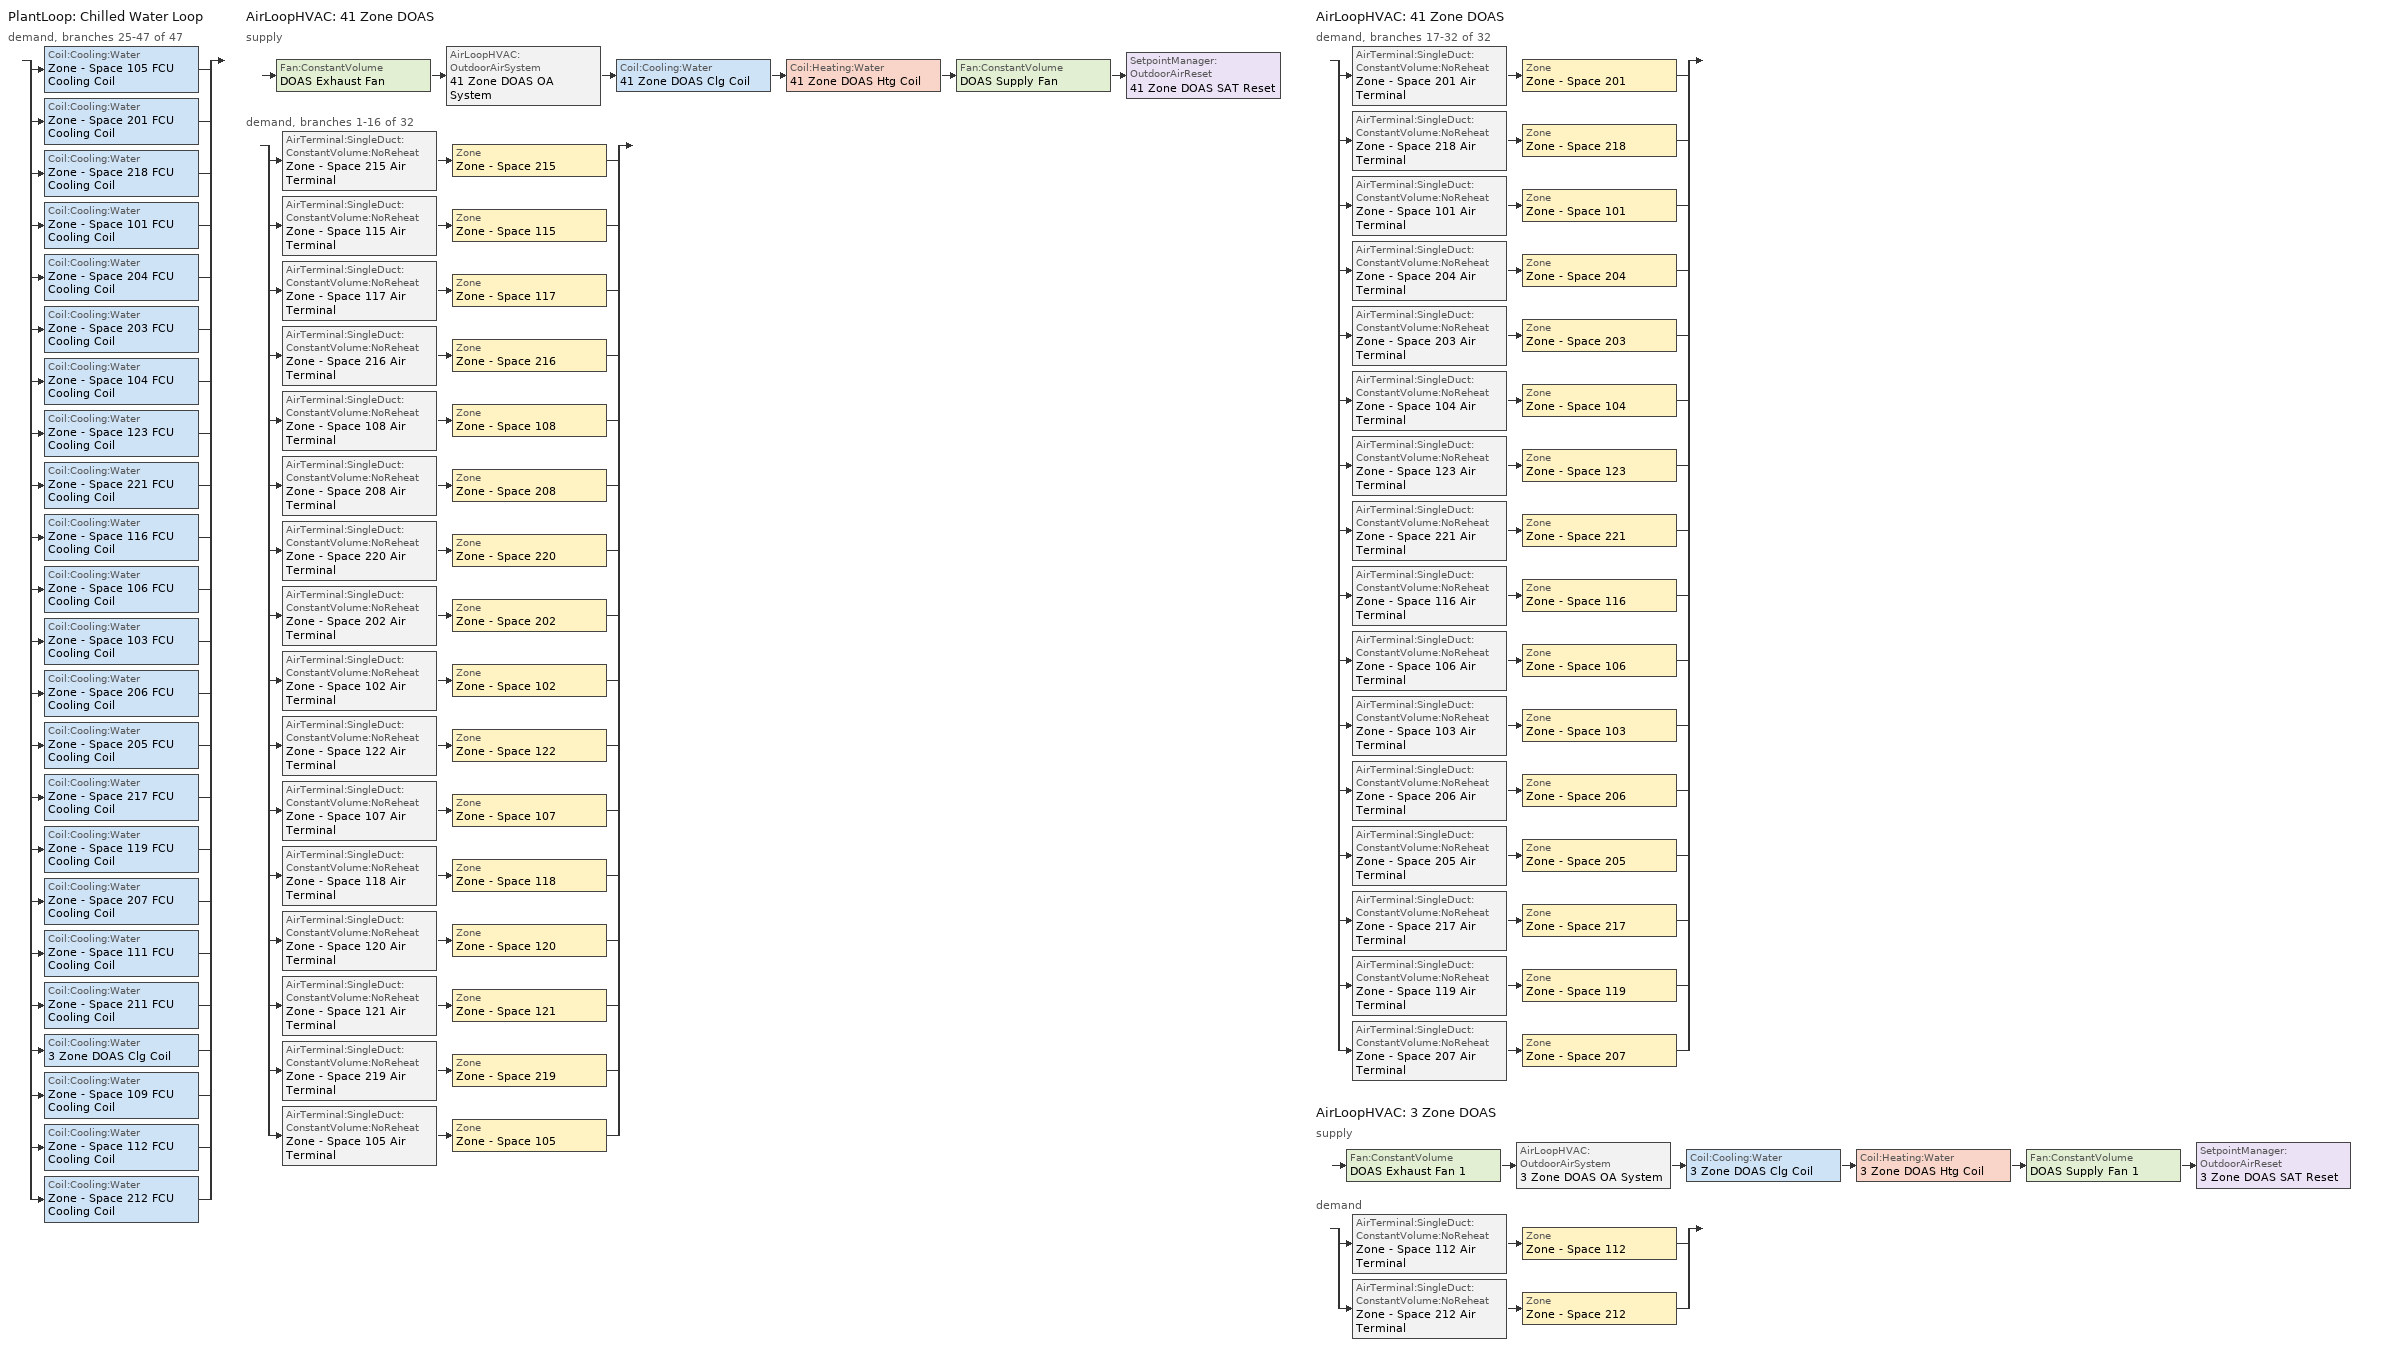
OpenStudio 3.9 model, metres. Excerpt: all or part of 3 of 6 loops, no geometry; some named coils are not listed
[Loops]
PlantLoop 'Chilled Water Loop'
 demand, branches 25-47 of 47: split
  | Coil:Cooling:Water 'Zone - Space 105 FCU Cooling Coil'
  | Coil:Cooling:Water 'Zone - Space 201 FCU Cooling Coil'
  | Coil:Cooling:Water 'Zone - Space 218 FCU Cooling Coil'
  | Coil:Cooling:Water 'Zone - Space 101 FCU Cooling Coil'
  | Coil:Cooling:Water 'Zone - Space 204 FCU Cooling Coil'
  | Coil:Cooling:Water 'Zone - Space 203 FCU Cooling Coil'
  | Coil:Cooling:Water 'Zone - Space 104 FCU Cooling Coil'
  | Coil:Cooling:Water 'Zone - Space 123 FCU Cooling Coil'
  | Coil:Cooling:Water 'Zone - Space 221 FCU Cooling Coil'
  | Coil:Cooling:Water 'Zone - Space 116 FCU Cooling Coil'
  | Coil:Cooling:Water 'Zone - Space 106 FCU Cooling Coil'
  | Coil:Cooling:Water 'Zone - Space 103 FCU Cooling Coil'
  | Coil:Cooling:Water 'Zone - Space 206 FCU Cooling Coil'
  | Coil:Cooling:Water 'Zone - Space 205 FCU Cooling Coil'
  | Coil:Cooling:Water 'Zone - Space 217 FCU Cooling Coil'
  | Coil:Cooling:Water 'Zone - Space 119 FCU Cooling Coil'
  | Coil:Cooling:Water 'Zone - Space 207 FCU Cooling Coil'
  | Coil:Cooling:Water 'Zone - Space 111 FCU Cooling Coil'
  | Coil:Cooling:Water 'Zone - Space 211 FCU Cooling Coil'
  | Coil:Cooling:Water '3 Zone DOAS Clg Coil'
  | Coil:Cooling:Water 'Zone - Space 109 FCU Cooling Coil'
  | Coil:Cooling:Water 'Zone - Space 112 FCU Cooling Coil'
  | Coil:Cooling:Water 'Zone - Space 212 FCU Cooling Coil'
AirLoopHVAC '41 Zone DOAS'
 supply: Fan:ConstantVolume 'DOAS Exhaust Fan' > AirLoopHVAC:OutdoorAirSystem '41 Zone DOAS OA System' > Coil:Cooling:Water '41 Zone DOAS Clg Coil' > Coil:Heating:Water '41 Zone DOAS Htg Coil' > Fan:ConstantVolume 'DOAS Supply Fan' > SetpointManager:OutdoorAirReset '41 Zone DOAS SAT Reset'
 demand, branches 1-16 of 32: split
  | AirTerminal:SingleDuct:ConstantVolume:NoReheat 'Zone - Space 215 Air Terminal' > Zone 'Zone - Space 215'
  | AirTerminal:SingleDuct:ConstantVolume:NoReheat 'Zone - Space 115 Air Terminal' > Zone 'Zone - Space 115'
  | AirTerminal:SingleDuct:ConstantVolume:NoReheat 'Zone - Space 117 Air Terminal' > Zone 'Zone - Space 117'
  | AirTerminal:SingleDuct:ConstantVolume:NoReheat 'Zone - Space 216 Air Terminal' > Zone 'Zone - Space 216'
  | AirTerminal:SingleDuct:ConstantVolume:NoReheat 'Zone - Space 108 Air Terminal' > Zone 'Zone - Space 108'
  | AirTerminal:SingleDuct:ConstantVolume:NoReheat 'Zone - Space 208 Air Terminal' > Zone 'Zone - Space 208'
  | AirTerminal:SingleDuct:ConstantVolume:NoReheat 'Zone - Space 220 Air Terminal' > Zone 'Zone - Space 220'
  | AirTerminal:SingleDuct:ConstantVolume:NoReheat 'Zone - Space 202 Air Terminal' > Zone 'Zone - Space 202'
  | AirTerminal:SingleDuct:ConstantVolume:NoReheat 'Zone - Space 102 Air Terminal' > Zone 'Zone - Space 102'
  | AirTerminal:SingleDuct:ConstantVolume:NoReheat 'Zone - Space 122 Air Terminal' > Zone 'Zone - Space 122'
  | AirTerminal:SingleDuct:ConstantVolume:NoReheat 'Zone - Space 107 Air Terminal' > Zone 'Zone - Space 107'
  | AirTerminal:SingleDuct:ConstantVolume:NoReheat 'Zone - Space 118 Air Terminal' > Zone 'Zone - Space 118'
  | AirTerminal:SingleDuct:ConstantVolume:NoReheat 'Zone - Space 120 Air Terminal' > Zone 'Zone - Space 120'
  | AirTerminal:SingleDuct:ConstantVolume:NoReheat 'Zone - Space 121 Air Terminal' > Zone 'Zone - Space 121'
  | AirTerminal:SingleDuct:ConstantVolume:NoReheat 'Zone - Space 219 Air Terminal' > Zone 'Zone - Space 219'
  | AirTerminal:SingleDuct:ConstantVolume:NoReheat 'Zone - Space 105 Air Terminal' > Zone 'Zone - Space 105'
AirLoopHVAC '41 Zone DOAS'
 demand, branches 17-32 of 32: split
  | AirTerminal:SingleDuct:ConstantVolume:NoReheat 'Zone - Space 201 Air Terminal' > Zone 'Zone - Space 201'
  | AirTerminal:SingleDuct:ConstantVolume:NoReheat 'Zone - Space 218 Air Terminal' > Zone 'Zone - Space 218'
  | AirTerminal:SingleDuct:ConstantVolume:NoReheat 'Zone - Space 101 Air Terminal' > Zone 'Zone - Space 101'
  | AirTerminal:SingleDuct:ConstantVolume:NoReheat 'Zone - Space 204 Air Terminal' > Zone 'Zone - Space 204'
  | AirTerminal:SingleDuct:ConstantVolume:NoReheat 'Zone - Space 203 Air Terminal' > Zone 'Zone - Space 203'
  | AirTerminal:SingleDuct:ConstantVolume:NoReheat 'Zone - Space 104 Air Terminal' > Zone 'Zone - Space 104'
  | AirTerminal:SingleDuct:ConstantVolume:NoReheat 'Zone - Space 123 Air Terminal' > Zone 'Zone - Space 123'
  | AirTerminal:SingleDuct:ConstantVolume:NoReheat 'Zone - Space 221 Air Terminal' > Zone 'Zone - Space 221'
  | AirTerminal:SingleDuct:ConstantVolume:NoReheat 'Zone - Space 116 Air Terminal' > Zone 'Zone - Space 116'
  | AirTerminal:SingleDuct:ConstantVolume:NoReheat 'Zone - Space 106 Air Terminal' > Zone 'Zone - Space 106'
  | AirTerminal:SingleDuct:ConstantVolume:NoReheat 'Zone - Space 103 Air Terminal' > Zone 'Zone - Space 103'
  | AirTerminal:SingleDuct:ConstantVolume:NoReheat 'Zone - Space 206 Air Terminal' > Zone 'Zone - Space 206'
  | AirTerminal:SingleDuct:ConstantVolume:NoReheat 'Zone - Space 205 Air Terminal' > Zone 'Zone - Space 205'
  | AirTerminal:SingleDuct:ConstantVolume:NoReheat 'Zone - Space 217 Air Terminal' > Zone 'Zone - Space 217'
  | AirTerminal:SingleDuct:ConstantVolume:NoReheat 'Zone - Space 119 Air Terminal' > Zone 'Zone - Space 119'
  | AirTerminal:SingleDuct:ConstantVolume:NoReheat 'Zone - Space 207 Air Terminal' > Zone 'Zone - Space 207'
AirLoopHVAC '3 Zone DOAS'
 supply: Fan:ConstantVolume 'DOAS Exhaust Fan 1' > AirLoopHVAC:OutdoorAirSystem '3 Zone DOAS OA System' > Coil:Cooling:Water '3 Zone DOAS Clg Coil' > Coil:Heating:Water '3 Zone DOAS Htg Coil' > Fan:ConstantVolume 'DOAS Supply Fan 1' > SetpointManager:OutdoorAirReset '3 Zone DOAS SAT Reset'
 demand: split
  | AirTerminal:SingleDuct:ConstantVolume:NoReheat 'Zone - Space 112 Air Terminal' > Zone 'Zone - Space 112'
  | AirTerminal:SingleDuct:ConstantVolume:NoReheat 'Zone - Space 212 Air Terminal' > Zone 'Zone - Space 212'
[Sizing:Zone] Zone Cooling Design Supply Air Temperature Input Method=SupplyAirTemperature; Zone Cooling Design Supply Air Temperature {C}=12.7778; Zone Cooling Design Supply Air Temperature Difference {deltaC}=11.11; Zone Heating Design Supply Air Temperature Input Method=SupplyAirTemperature; Zone Heating Design Supply Air Temperature {C}=40; Zone Heating Design Supply Air Temperature Difference {deltaC}=11.11; Zone Cooling Design Supply Air Humidity Ratio {kg-H2O/kg-air}=0.0085; Zone Heating Design Supply Air Humidity Ratio {kg-H2O/kg-air}=0.008; Cooling Design Air Flow Method=DesignDay; Heating Design Air Flow Method=DesignDay; Account for Dedicated Outdoor Air System=Yes; Dedicated Outdoor Air System Control Strategy=NeutralSupplyAir; Dedicated Outdoor Air Low Setpoint Temperature for Design {C}=15.5556; Dedicated Outdoor Air High Setpoint Temperature for Design {C}=21.1111; Zone Load Sizing Method=Sensible Load Only No Latent Load; Zone Latent Cooling Design Supply Air Humidity Ratio Input Method=HumidityRatioDifference; Zone Cooling Design Supply Air Humidity Ratio Difference {kgWater/kgDryAir}=0.005; Zone Latent Heating Design Supply Air Humidity Ratio Input Method=HumidityRatioDifference; Zone Humidification Design Supply Air Humidity Ratio Difference {kgWater/kgDryAir}=0.005; Sizing Option=Coincident
Zone - Space 101; Zone - Space 102; Zone - Space 103; Zone - Space 104; Zone - Space 105; Zone - Space 106; Zone - Space 107; Zone - Space 108; Zone - Space 112; Zone - Space 115; Zone - Space 116; Zone - Space 117; Zone - Space 118; Zone - Space 119; Zone - Space 120; Zone - Space 121; Zone - Space 122; Zone - Space 123; Zone - Space 201; Zone - Space 202; Zone - Space 203; Zone - Space 204; Zone - Space 205; Zone - Space 206; Zone - Space 207; Zone - Space 208; Zone - Space 212; Zone - Space 215; Zone - Space 216; Zone - Space 217; Zone - Space 218; Zone - Space 219; Zone - Space 220; Zone - Space 221
[Zone equipment]
Zone - Space 101: Zone - Space 101 Air Terminal, Zone - Space 101 FCU
Zone - Space 102: Zone - Space 102 Air Terminal, Zone - Space 102 FCU
Zone - Space 103: Zone - Space 103 Air Terminal, Zone - Space 103 FCU
Zone - Space 104: Zone - Space 104 Air Terminal, Zone - Space 104 FCU
Zone - Space 105: Zone - Space 105 Air Terminal, Zone - Space 105 FCU
Zone - Space 106: Zone - Space 106 Air Terminal, Zone - Space 106 FCU
Zone - Space 107: Zone - Space 107 Air Terminal, Zone - Space 107 FCU
Zone - Space 108: Zone - Space 108 Air Terminal, Zone - Space 108 FCU
Zone - Space 112: Zone - Space 112 Air Terminal, Zone - Space 112 FCU
Zone - Space 115: Zone - Space 115 Air Terminal, Zone - Space 115 FCU
Zone - Space 116: Zone - Space 116 Air Terminal, Zone - Space 116 FCU
Zone - Space 117: Zone - Space 117 Air Terminal, Zone - Space 117 FCU
Zone - Space 118: Zone - Space 118 Air Terminal, Zone - Space 118 FCU
Zone - Space 119: Zone - Space 119 Air Terminal, Zone - Space 119 FCU
Zone - Space 120: Zone - Space 120 Air Terminal, Zone - Space 120 FCU
Zone - Space 121: Zone - Space 121 Air Terminal, Zone - Space 121 FCU
Zone - Space 122: Zone - Space 122 Air Terminal, Zone - Space 122 FCU
Zone - Space 123: Zone - Space 123 Air Terminal, Zone - Space 123 FCU
Zone - Space 201: Zone - Space 201 Air Terminal, Zone - Space 201 FCU
Zone - Space 202: Zone - Space 202 Air Terminal, Zone - Space 202 FCU
Zone - Space 203: Zone - Space 203 Air Terminal, Zone - Space 203 FCU
Zone - Space 204: Zone - Space 204 Air Terminal, Zone - Space 204 FCU
Zone - Space 205: Zone - Space 205 Air Terminal, Zone - Space 205 FCU
Zone - Space 206: Zone - Space 206 Air Terminal, Zone - Space 206 FCU
Zone - Space 207: Zone - Space 207 Air Terminal, Zone - Space 207 FCU
Zone - Space 208: Zone - Space 208 Air Terminal, Zone - Space 208 FCU
Zone - Space 212: Zone - Space 212 Air Terminal, Zone - Space 212 FCU
Zone - Space 215: Zone - Space 215 Air Terminal, Zone - Space 215 FCU
Zone - Space 216: Zone - Space 216 Air Terminal, Zone - Space 216 FCU
Zone - Space 217: Zone - Space 217 Air Terminal, Zone - Space 217 FCU
Zone - Space 218: Zone - Space 218 Air Terminal, Zone - Space 218 FCU
Zone - Space 219: Zone - Space 219 Air Terminal, Zone - Space 219 FCU
Zone - Space 220: Zone - Space 220 Air Terminal, Zone - Space 220 FCU
Zone - Space 221: Zone - Space 221 Air Terminal, Zone - Space 221 FCU
[AirLoopHVAC] Design Supply Air Flow Rate {m3/s}=autosize; Design Return Air Flow Fraction of Supply Air Flow=1
Name | Availability Schedule
41 Zone DOAS | 41 Zone DOAS Occ Sch
3 Zone DOAS | 3 Zone DOAS Occ Sch
[Sizing:System] Type of Load to Size On=VentilationRequirement; Central Heating Maximum System Air Flow Ratio=1; Preheat Design Temperature {C}=7; Preheat Design Humidity Ratio {kg-H2O/kg-Air}=0.008; Precool Design Temperature {C}=12.8; Precool Design Humidity Ratio {kg-H2O/kg-Air}=0.008; Central Cooling Design Supply Air Temperature {C}=15.5556; Central Heating Design Supply Air Temperature {C}=21.1111; Sizing Option=Coincident; 100% Outdoor Air in Cooling=Yes; 100% Outdoor Air in Heating=Yes; Central Cooling Design Supply Air Humidity Ratio {kg-H2O/kg-Air}=0.0085; Zone Maximum Outdoor Air Fraction=1; Cooling Supply Air Flow Rate Per Floor Area {m3/s-m2}=0.00996765; Cooling Fraction of Autosized Cooling Supply Air Flow Rate=1; Cooling Supply Air Flow Rate Per Unit Cooling Capacity {m3/s-W}=3.94755e-05; Heating Supply Air Flow Rate Per Floor Area {m3/s-m2}=0.00996765; Heating Fraction of Autosized Heating Supply Air Flow Rate=1; Heating Fraction of Autosized Cooling Supply Air Flow Rate=1; Heating Supply Air Flow Rate Per Unit Heating Capacity {m3/s-W}=3.15882e-05; Cooling Design Capacity Method=CoolingDesignCapacity; Cooling Design Capacity {W}=autosize; Cooling Design Capacity Per Floor Area {W/m2}=234.7; Fraction of Autosized Cooling Design Capacity=1; Heating Design Capacity Method=HeatingDesignCapacity; Heating Design Capacity {W}=autosize; Heating Design Capacity Per Floor Area {W/m2}=157; Fraction of Autosized Heating Design Capacity=1; Central Cooling Capacity Control Method=OnOff; Occupant Diversity=autosize
41 Zone DOAS; 3 Zone DOAS
[Fan:ConstantVolume] Availability Schedule=Always On Discrete; Maximum Flow Rate {m3/s}=AutoSize; Motor In Airstream Fraction=1
Name | Fan Total Efficiency | Pressure Rise {Pa} | Motor Efficiency
DOAS Supply Fan | 0.56225 | 622.722 | 0.865
DOAS Exhaust Fan | 0.55575 | 373.633 | 0.855
DOAS Supply Fan 1 | 0.455 | 622.722 | 0.7
DOAS Exhaust Fan 1 | 0.455 | 373.633 | 0.7
[Controller:WaterCoil] Action=Reverse; Minimum Actuated Flow {m3/s}=0
Name | Water Coil
Zone - Space 105 FCU Cooling Coil Controller | Zone - Space 105 FCU Cooling Coil
Zone - Space 201 FCU Cooling Coil Controller | Zone - Space 201 FCU Cooling Coil
Zone - Space 218 FCU Cooling Coil Controller | Zone - Space 218 FCU Cooling Coil
Zone - Space 101 FCU Cooling Coil Controller | Zone - Space 101 FCU Cooling Coil
Zone - Space 204 FCU Cooling Coil Controller | Zone - Space 204 FCU Cooling Coil
Zone - Space 203 FCU Cooling Coil Controller | Zone - Space 203 FCU Cooling Coil
Zone - Space 104 FCU Cooling Coil Controller | Zone - Space 104 FCU Cooling Coil
Zone - Space 123 FCU Cooling Coil Controller | Zone - Space 123 FCU Cooling Coil
Zone - Space 221 FCU Cooling Coil Controller | Zone - Space 221 FCU Cooling Coil
Zone - Space 116 FCU Cooling Coil Controller | Zone - Space 116 FCU Cooling Coil
Zone - Space 106 FCU Cooling Coil Controller | Zone - Space 106 FCU Cooling Coil
Zone - Space 103 FCU Cooling Coil Controller | Zone - Space 103 FCU Cooling Coil
Zone - Space 206 FCU Cooling Coil Controller | Zone - Space 206 FCU Cooling Coil
Zone - Space 205 FCU Cooling Coil Controller | Zone - Space 205 FCU Cooling Coil
Zone - Space 217 FCU Cooling Coil Controller | Zone - Space 217 FCU Cooling Coil
Zone - Space 119 FCU Cooling Coil Controller | Zone - Space 119 FCU Cooling Coil
Zone - Space 207 FCU Cooling Coil Controller | Zone - Space 207 FCU Cooling Coil
Zone - Space 111 FCU Cooling Coil Controller | Zone - Space 111 FCU Cooling Coil
Zone - Space 211 FCU Cooling Coil Controller | Zone - Space 211 FCU Cooling Coil
3 Zone DOAS Clg Coil Controller | 3 Zone DOAS Clg Coil
Zone - Space 109 FCU Cooling Coil Controller | Zone - Space 109 FCU Cooling Coil
Zone - Space 112 FCU Cooling Coil Controller | Zone - Space 112 FCU Cooling Coil
Zone - Space 212 FCU Cooling Coil Controller | Zone - Space 212 FCU Cooling Coil
[Coil:Cooling:Water] Availability Schedule=Always On Discrete; Design Inlet Water Temperature {C}=Autosize; Heat Exchanger Configuration=CrossFlow
Zone - Space 105 FCU Cooling Coil; Zone - Space 201 FCU Cooling Coil; Zone - Space 218 FCU Cooling Coil; Zone - Space 101 FCU Cooling Coil; Zone - Space 204 FCU Cooling Coil; Zone - Space 203 FCU Cooling Coil; Zone - Space 104 FCU Cooling Coil; Zone - Space 123 FCU Cooling Coil; Zone - Space 221 FCU Cooling Coil; Zone - Space 116 FCU Cooling Coil; Zone - Space 106 FCU Cooling Coil; Zone - Space 103 FCU Cooling Coil; Zone - Space 206 FCU Cooling Coil; Zone - Space 205 FCU Cooling Coil; Zone - Space 217 FCU Cooling Coil; Zone - Space 119 FCU Cooling Coil; Zone - Space 207 FCU Cooling Coil; Zone - Space 111 FCU Cooling Coil; Zone - Space 211 FCU Cooling Coil; 3 Zone DOAS Clg Coil; Zone - Space 109 FCU Cooling Coil; Zone - Space 112 FCU Cooling Coil; Zone - Space 212 FCU Cooling Coil
[Controller:OutdoorAir] Minimum Outdoor Air Flow Rate {m3/s}=autosize; Maximum Outdoor Air Flow Rate {m3/s}=Autosize; Economizer Control Type=NoEconomizer; Economizer Control Action Type=ModulateFlow; Lockout Type=LockoutWithHeating; Minimum Limit Type=FixedMinimum; Minimum Fraction of Outdoor Air Schedule=Always On Discrete; High Humidity Control=No; High Humidity Outdoor Air Flow Ratio=1; Control High Indoor Humidity Based on Outdoor Humidity Ratio=Yes; Heat Recovery Bypass Control Type=BypassWhenWithinEconomizerLimits; Economizer Operation Staging=InterlockedWithMechanicalCooling
Name | Minimum Outdoor Air Schedule | Controller Mechanical Ventilation
41 Zone DOAS Outdoor Air Controller | 41 Zone DOAS Occ Sch | 41 Zone DOAS Mechanical Ventilation Controller
3 Zone DOAS Outdoor Air Controller | 3 Zone DOAS Occ Sch | 3 Zone DOAS Mechanical Ventilation Controller
[Controller:MechanicalVentilation] Availability Schedule=Always On Discrete; System Outdoor Air Method=ZoneSum
41 Zone DOAS Mechanical Ventilation Controller; 3 Zone DOAS Mechanical Ventilation Controller
[AirLoopHVAC:OutdoorAirSystem]
Name | Controller
41 Zone DOAS OA System | 41 Zone DOAS Outdoor Air Controller
3 Zone DOAS OA System | 3 Zone DOAS Outdoor Air Controller
[SetpointManager:OutdoorAirReset] Control Variable=Temperature; Setpoint at Outdoor Low Temperature {C}=21.1111; Outdoor Low Temperature {C}=12.7778; Setpoint at Outdoor High Temperature {C}=15.5556; Outdoor High Temperature {C}=21.1111
Name | Setpoint Node or NodeList
41 Zone DOAS SAT Reset | 41 Zone DOAS Supply Outlet Node
3 Zone DOAS SAT Reset | 3 Zone DOAS Supply Outlet Node
[AirTerminal:SingleDuct:ConstantVolume:NoReheat] Availability Schedule=Always On Discrete; Maximum Air Flow Rate {m3/s}=AutoSize
Zone - Space 215 Air Terminal; Zone - Space 115 Air Terminal; Zone - Space 117 Air Terminal; Zone - Space 216 Air Terminal; Zone - Space 108 Air Terminal; Zone - Space 208 Air Terminal; Zone - Space 220 Air Terminal; Zone - Space 202 Air Terminal; Zone - Space 102 Air Terminal; Zone - Space 122 Air Terminal; Zone - Space 107 Air Terminal; Zone - Space 118 Air Terminal; Zone - Space 120 Air Terminal; Zone - Space 121 Air Terminal; Zone - Space 219 Air Terminal; Zone - Space 105 Air Terminal; Zone - Space 201 Air Terminal; Zone - Space 218 Air Terminal; Zone - Space 101 Air Terminal; Zone - Space 204 Air Terminal; Zone - Space 203 Air Terminal; Zone - Space 104 Air Terminal; Zone - Space 123 Air Terminal; Zone - Space 221 Air Terminal; Zone - Space 116 Air Terminal; Zone - Space 106 Air Terminal; Zone - Space 103 Air Terminal; Zone - Space 206 Air Terminal; Zone - Space 205 Air Terminal; Zone - Space 217 Air Terminal; Zone - Space 119 Air Terminal; Zone - Space 207 Air Terminal; Zone - Space 112 Air Terminal; Zone - Space 212 Air Terminal
[Schedule:Ruleset]
Name | Default Day Schedule | Summer Design Day Schedule | Winter Design Day Schedule
3 Zone DOAS Occ Sch | 3 Zone DOAS Occ Sch Default | 3 Zone DOAS Occ Sch Summer Design Day | 3 Zone DOAS Occ Sch Winter Design Day
41 Zone DOAS Occ Sch | 41 Zone DOAS Occ Sch Default | 41 Zone DOAS Occ Sch Summer Design Day | 41 Zone DOAS Occ Sch Winter Design Day
[Schedule:Day]
3 Zone DOAS Occ Sch Default: No, 6, 0, 0, 18, 0, 1, 24, 0, 0
3 Zone DOAS Occ Sch Winter Design Day; 3 Zone DOAS Occ Sch Summer Design Day; 41 Zone DOAS Occ Sch Winter Design Day; 41 Zone DOAS Occ Sch Summer Design Day: No, 24, 0, 1
3 Zone DOAS Occ Sch Saturday: No, 8, 0, 0, 14, 0, 1, 24, 0, 0
3 Zone DOAS Occ Sch Sunday; 41 Zone DOAS Occ Sch Sunday: No, 24, 0, 0
41 Zone DOAS Occ Sch Default: No, 6, 0, 0, 22, 0, 1, 24, 0, 0
41 Zone DOAS Occ Sch Saturday: No, 6, 0, 0, 17, 0, 1, 24, 0, 0
[Schedule:Rule] Date Specification Type=DateRange; Start Month=1; Start Day=1; End Month=12; End Day=31
Name | Schedule Ruleset | Rule Order | Day Schedule | Apply Saturday | Apply Sunday
3 Zone DOAS Occ Sch Saturday Rule | 3 Zone DOAS Occ Sch | 1 | 3 Zone DOAS Occ Sch Saturday | Yes
3 Zone DOAS Occ Sch Sunday Rule | 3 Zone DOAS Occ Sch | 0 | 3 Zone DOAS Occ Sch Sunday |  | Yes
41 Zone DOAS Occ Sch Saturday Rule | 41 Zone DOAS Occ Sch | 1 | 41 Zone DOAS Occ Sch Saturday | Yes
41 Zone DOAS Occ Sch Sunday Rule | 41 Zone DOAS Occ Sch | 0 | 41 Zone DOAS Occ Sch Sunday |  | Yes
[Schedule:Constant]
Always On Discrete: Value=1
